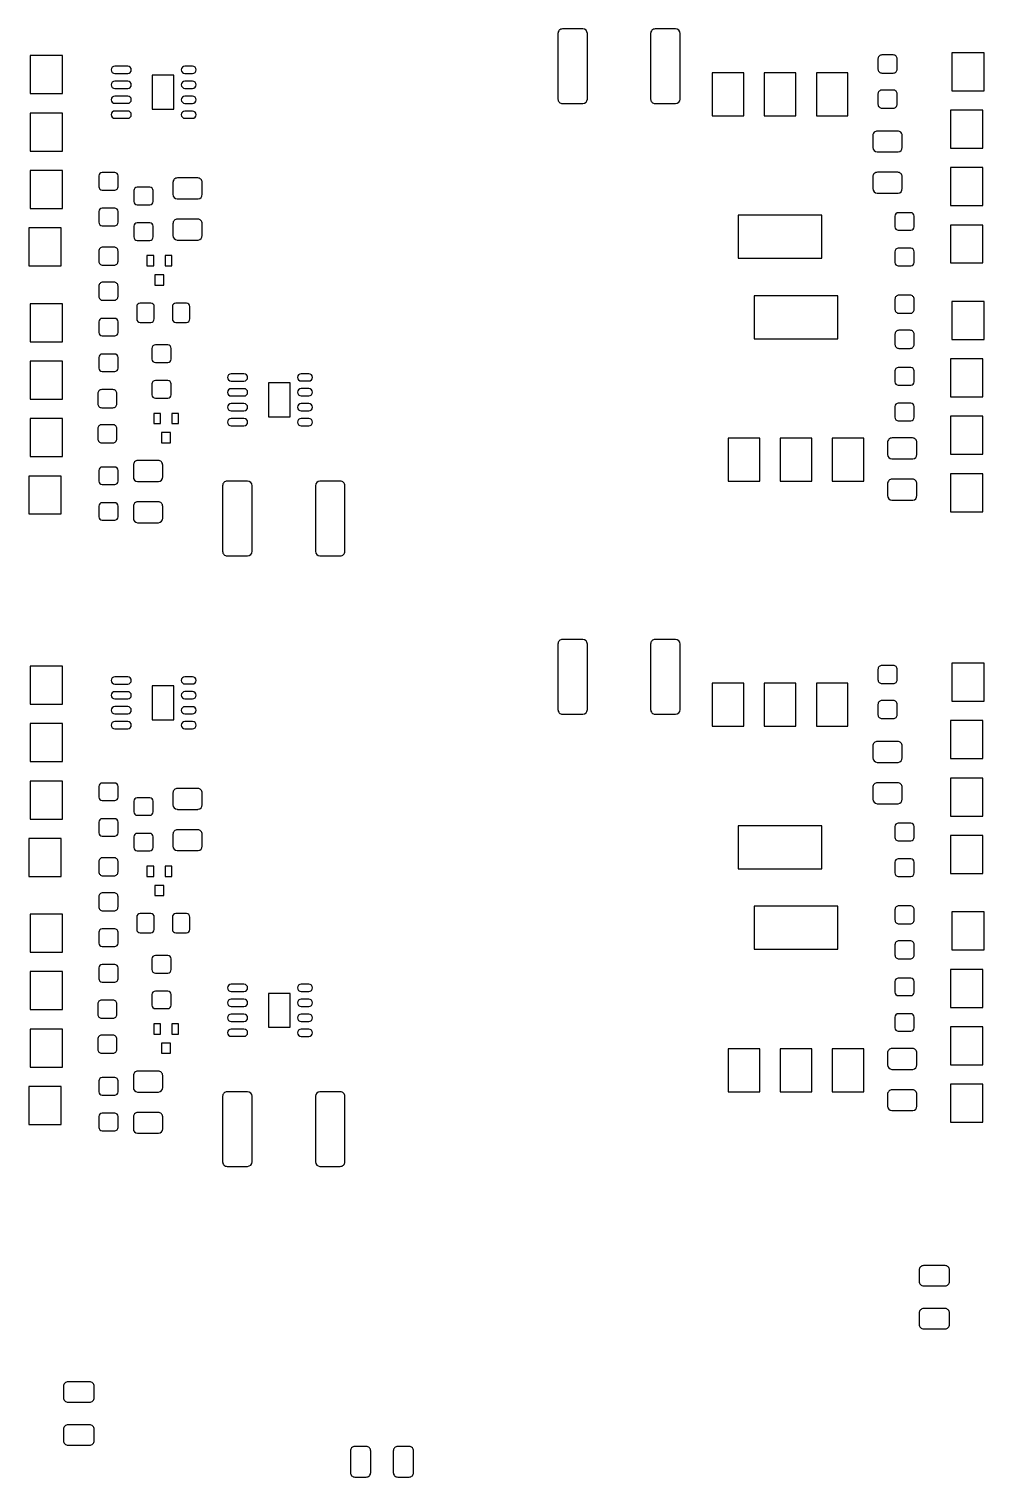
# Model space of a CAD drawing. Extents: x -210 to 210, y -160 to 160.
# Drawn here: x -45.7 to -3.5, y -81.6 to -17.6 of the extents above; entities that cross this region are included whole.
import ezdxf

# ---------------------------------------------------------------- set-up
doc = ezdxf.new("R2010")
doc.units = 0
doc.header["$MEASUREMENT"] = 0
doc.layers.get('0').update_dxf_attribs({"linetype": 'CONTINUOUS'})

msp = doc.modelspace()

# ---------------------------------------------------------------- linework, layer by layer
for points in [[(-21.045, -17.81, 0.41348), (-21.245, -17.61), (-21.245, -17.61), (-22.145999, -17.61), (-22.145999, -17.61, 0.414948), (-22.345999, -17.81), (-22.345999, -17.81), (-22.345999, -20.71), (-22.345999, -20.71, 0.414951), (-22.145999, -20.91), (-22.145999, -20.91), (-21.245, -20.91), (-21.245, -20.91, 0.413478), (-21.045, -20.71), (-21.045, -20.71), (-21.045, -17.81)], [(-16.945001, -17.81, 0.413482), (-17.145, -17.61), (-17.145, -17.61), (-18.045999, -17.61), (-18.045999, -17.61, 0.414948), (-18.246001, -17.81), (-18.246001, -17.81), (-18.246001, -20.71), (-18.246001, -20.71, 0.414951), (-18.045999, -20.91), (-18.045999, -20.91), (-17.145, -20.91), (-17.145, -20.91, 0.41348), (-16.945001, -20.71), (-16.945001, -20.71), (-16.945001, -17.81)], [(-7.345, -18.935, 0.414214), (-7.52, -18.76), (-7.52, -18.76), (-8.019999, -18.76), (-8.019999, -18.76, 0.414214), (-8.195, -18.935), (-8.195, -18.935), (-8.195, -19.385001), (-8.195, -19.385001, 0.414214), (-8.019999, -19.56), (-8.019999, -19.56), (-7.52, -19.56), (-7.52, -19.56, 0.414214), (-7.345, -19.385001), (-7.345, -19.385001), (-7.345, -18.935)], [(-41.37, -19.579999, 0.414214), (-41.21, -19.42), (-41.21, -19.42, 0.414214), (-41.37, -19.26), (-41.37, -19.26), (-41.94, -19.26), (-41.94, -19.26, 0.414214), (-42.1, -19.42), (-42.1, -19.42, 0.414214), (-41.94, -19.579999), (-41.94, -19.579999), (-41.37, -19.579999)], [(-38.5, -19.577001, 0.414214), (-38.339998, -19.417), (-38.339998, -19.417, 0.414214), (-38.5, -19.257), (-38.5, -19.257), (-38.84, -19.257), (-38.84, -19.257, 0.414214), (-39, -19.417), (-39, -19.417, 0.414214), (-38.84, -19.577001), (-38.84, -19.577001), (-38.5, -19.577001)], [(-41.37, -20.24, 0.414214), (-41.21, -20.08), (-41.21, -20.08, 0.414214), (-41.37, -19.920001), (-41.37, -19.920001), (-41.94, -19.920001), (-41.94, -19.920001, 0.414214), (-42.1, -20.08), (-42.1, -20.08, 0.414214), (-41.94, -20.24), (-41.94, -20.24), (-41.37, -20.24)], [(-38.5, -20.237001, 0.414214), (-38.339998, -20.077), (-38.339998, -20.077, 0.414214), (-38.5, -19.917), (-38.5, -19.917), (-38.84, -19.917), (-38.84, -19.917, 0.414214), (-39, -20.077), (-39, -20.077, 0.414214), (-38.84, -20.237001), (-38.84, -20.237001), (-38.5, -20.237001)], [(-7.345, -20.485, 0.414214), (-7.52, -20.31), (-7.52, -20.31), (-8.019999, -20.31), (-8.019999, -20.31, 0.414214), (-8.195, -20.485), (-8.195, -20.485), (-8.195, -20.935), (-8.195, -20.935, 0.414214), (-8.019999, -21.11), (-8.019999, -21.11), (-7.52, -21.11), (-7.52, -21.11, 0.414214), (-7.345, -20.935), (-7.345, -20.935), (-7.345, -20.485)], [(-41.37, -20.898999, 0.414214), (-41.21, -20.739001), (-41.21, -20.739001, 0.414214), (-41.37, -20.578999), (-41.37, -20.578999), (-41.94, -20.578999), (-41.94, -20.578999, 0.414214), (-42.1, -20.739001), (-42.1, -20.739001, 0.414214), (-41.94, -20.898999), (-41.94, -20.898999), (-41.37, -20.898999)], [(-38.5, -20.901001, 0.414214), (-38.339998, -20.741001), (-38.339998, -20.741001, 0.414214), (-38.5, -20.580999), (-38.5, -20.580999), (-38.84, -20.580999), (-38.84, -20.580999, 0.414214), (-39, -20.741001), (-39, -20.741001, 0.414214), (-38.84, -20.901001), (-38.84, -20.901001), (-38.5, -20.901001)], [(-41.37, -21.56, 0.414214), (-41.21, -21.4), (-41.21, -21.4, 0.414214), (-41.37, -21.24), (-41.37, -21.24), (-41.94, -21.24), (-41.94, -21.24, 0.414214), (-42.1, -21.4), (-42.1, -21.4, 0.414214), (-41.94, -21.56), (-41.94, -21.56), (-41.37, -21.56)], [(-38.5, -21.561001, 0.414214), (-38.339998, -21.400999), (-38.339998, -21.400999, 0.414214), (-38.5, -21.241001), (-38.5, -21.241001), (-38.84, -21.241001), (-38.84, -21.241001, 0.414214), (-39, -21.400999), (-39, -21.400999, 0.414214), (-38.84, -21.561001), (-38.84, -21.561001), (-38.5, -21.561001)], [(-7.12, -22.323, 0.414949), (-7.32, -22.123), (-7.32, -22.123), (-8.22, -22.123), (-8.22, -22.123, 0.414949), (-8.42, -22.323), (-8.42, -22.323), (-8.42, -22.848), (-8.42, -22.848, 0.393117), (-8.234, -23.047), (-8.234, -23.047), (-8.22, -23.048), (-8.22, -23.048), (-7.32, -23.048), (-7.32, -23.048), (-7.306, -23.047), (-7.306, -23.047, 0.393117), (-7.12, -22.848), (-7.12, -22.848), (-7.12, -22.323)], [(-41.795, -24.11, 0.415188), (-41.945, -23.96), (-41.945, -23.96), (-42.495, -23.96), (-42.495, -23.96, 0.415188), (-42.645, -24.11), (-42.645, -24.11), (-42.645, -24.585), (-42.645, -24.585, 0.413238), (-42.495, -24.735), (-42.495, -24.735), (-41.945, -24.735), (-41.945, -24.735, 0.413238), (-41.795, -24.585), (-41.795, -24.585), (-41.795, -24.11)], [(-38.07, -24.397998, 0.414944), (-38.27, -24.198), (-38.27, -24.198), (-39.17, -24.198), (-39.17, -24.198, 0.414948), (-39.37, -24.397998), (-39.37, -24.397998), (-39.37, -24.923), (-39.37, -24.923, 0.393112), (-39.184001, -25.122), (-39.184001, -25.122), (-39.17, -25.123), (-39.17, -25.123), (-38.27, -25.123), (-38.27, -25.123), (-38.256001, -25.122), (-38.256001, -25.122, 0.393112), (-38.07, -24.923), (-38.07, -24.923), (-38.07, -24.397998)], [(-7.12, -24.147, 0.414945), (-7.32, -23.947), (-7.32, -23.947), (-8.22, -23.947), (-8.22, -23.947, 0.414945), (-8.42, -24.147), (-8.42, -24.147), (-8.42, -24.672), (-8.42, -24.672, 0.393117), (-8.234, -24.870999), (-8.234, -24.870999), (-8.22, -24.872), (-8.22, -24.872), (-7.32, -24.872), (-7.32, -24.872), (-7.306, -24.870999), (-7.306, -24.870999, 0.393117), (-7.12, -24.672), (-7.12, -24.672), (-7.12, -24.147)], [(-40.245, -24.76, 0.415193), (-40.395, -24.61), (-40.395, -24.61), (-40.945, -24.61), (-40.945, -24.61, 0.415193), (-41.095, -24.76), (-41.095, -24.76), (-41.095, -25.235), (-41.095, -25.235, 0.413238), (-40.945, -25.385), (-40.945, -25.385), (-40.395, -25.385), (-40.395, -25.385, 0.413238), (-40.245, -25.235), (-40.245, -25.235), (-40.245, -24.76)], [(-41.795, -25.685, 0.415193), (-41.945, -25.535), (-41.945, -25.535), (-42.495, -25.535), (-42.495, -25.535, 0.415193), (-42.645, -25.685), (-42.645, -25.685), (-42.645, -26.16), (-42.645, -26.16, 0.413243), (-42.495, -26.31), (-42.495, -26.31), (-41.945, -26.31), (-41.945, -26.31, 0.413243), (-41.795, -26.16), (-41.795, -26.16), (-41.795, -25.685)], [(-40.245, -26.335, 0.415198), (-40.395, -26.185), (-40.395, -26.185), (-40.945, -26.185), (-40.945, -26.185, 0.415198), (-41.095, -26.335), (-41.095, -26.335), (-41.095, -26.81), (-41.095, -26.81, 0.413243), (-40.945, -26.96), (-40.945, -26.96), (-40.395, -26.96), (-40.395, -26.96, 0.413243), (-40.245, -26.81), (-40.245, -26.81), (-40.245, -26.335)], [(-38.07, -26.222, 0.414944), (-38.27, -26.022), (-38.27, -26.022), (-39.17, -26.022), (-39.17, -26.022, 0.414948), (-39.37, -26.222), (-39.37, -26.222), (-39.37, -26.747), (-39.37, -26.747, 0.393115), (-39.184001, -26.946001), (-39.184001, -26.946001), (-39.17, -26.947), (-39.17, -26.947), (-38.27, -26.947), (-38.27, -26.947), (-38.256001, -26.946001), (-38.256001, -26.946001, 0.393115), (-38.07, -26.747), (-38.07, -26.747), (-38.07, -26.222)], [(-6.595, -25.885, 0.415194), (-6.745, -25.735), (-6.745, -25.735), (-7.295, -25.735), (-7.295, -25.735, 0.415195), (-7.445, -25.885), (-7.445, -25.885), (-7.445, -26.36), (-7.445, -26.36, 0.413241), (-7.295, -26.51), (-7.295, -26.51), (-6.745, -26.51), (-6.745, -26.51, 0.413241), (-6.595, -26.36), (-6.595, -26.36), (-6.595, -25.885)], [(-41.795, -27.435, 0.414214), (-41.97, -27.26), (-41.97, -27.26), (-42.47, -27.26), (-42.47, -27.26, 0.414214), (-42.645, -27.435), (-42.645, -27.435), (-42.645, -27.885), (-42.645, -27.885, 0.414214), (-42.47, -28.06), (-42.47, -28.06), (-41.97, -28.06), (-41.97, -28.06, 0.414214), (-41.795, -27.885), (-41.795, -27.885), (-41.795, -27.435)], [(-6.595, -27.46, 0.415189), (-6.745, -27.31), (-6.745, -27.31), (-7.295, -27.31), (-7.295, -27.31, 0.41519), (-7.445, -27.46), (-7.445, -27.46), (-7.445, -27.935), (-7.445, -27.935, 0.413241), (-7.295, -28.085), (-7.295, -28.085), (-6.745, -28.085), (-6.745, -28.085, 0.413241), (-6.595, -27.935), (-6.595, -27.935), (-6.595, -27.46)], [(-41.795, -28.985, 0.414214), (-41.97, -28.81), (-41.97, -28.81), (-42.47, -28.81), (-42.47, -28.81, 0.414214), (-42.645, -28.985), (-42.645, -28.985), (-42.645, -29.435), (-42.645, -29.435, 0.414214), (-42.47, -29.61), (-42.47, -29.61), (-41.97, -29.61), (-41.97, -29.61, 0.414214), (-41.795, -29.435), (-41.795, -29.435), (-41.795, -28.985)], [(-6.595, -29.56, 0.414214), (-6.77, -29.385), (-6.77, -29.385), (-7.27, -29.385), (-7.27, -29.385, 0.414214), (-7.445, -29.56), (-7.445, -29.56), (-7.445, -30.01), (-7.445, -30.01, 0.414214), (-7.27, -30.185), (-7.27, -30.185), (-6.77, -30.185), (-6.77, -30.185, 0.414214), (-6.595, -30.01), (-6.595, -30.01), (-6.595, -29.56)], [(-40.195, -29.885, 0.415581), (-40.344998, -29.735), (-40.344998, -29.735), (-40.82, -29.735), (-40.82, -29.735, 0.414409), (-40.97, -29.885), (-40.97, -29.885), (-40.97, -30.435), (-40.97, -30.435, 0.412845), (-40.82, -30.585), (-40.82, -30.585), (-40.344998, -30.585), (-40.344998, -30.585, 0.414009), (-40.195, -30.435), (-40.195, -30.435), (-40.195, -29.885)], [(-38.62, -29.885, 0.41559), (-38.770002, -29.735), (-38.770002, -29.735), (-39.244998, -29.735), (-39.244998, -29.735, 0.414414), (-39.395, -29.885), (-39.395, -29.885), (-39.395, -30.435), (-39.395, -30.435, 0.412854), (-39.244998, -30.585), (-39.244998, -30.585), (-38.770002, -30.585), (-38.770002, -30.585, 0.414023), (-38.62, -30.435), (-38.62, -30.435), (-38.62, -29.885)], [(-41.795, -30.56, 0.415188), (-41.945, -30.41), (-41.945, -30.41), (-42.495, -30.41), (-42.495, -30.41, 0.415188), (-42.645, -30.56), (-42.645, -30.56), (-42.645, -31.035), (-42.645, -31.035, 0.413238), (-42.495, -31.185), (-42.495, -31.185), (-41.945, -31.185), (-41.945, -31.185, 0.413238), (-41.795, -31.035), (-41.795, -31.035), (-41.795, -30.56)], [(-6.595, -31.11, 0.414214), (-6.77, -30.935), (-6.77, -30.935), (-7.27, -30.935), (-7.27, -30.935, 0.414214), (-7.445, -31.11), (-7.445, -31.11), (-7.445, -31.56), (-7.445, -31.56, 0.414214), (-7.27, -31.735), (-7.27, -31.735), (-6.77, -31.735), (-6.77, -31.735, 0.414214), (-6.595, -31.56), (-6.595, -31.56), (-6.595, -31.11)], [(-41.795, -32.134998, 0.415188), (-41.945, -31.985), (-41.945, -31.985), (-42.495, -31.985), (-42.495, -31.985, 0.415188), (-42.645, -32.134998), (-42.645, -32.134998), (-42.645, -32.61), (-42.645, -32.61, 0.413238), (-42.495, -32.760002), (-42.495, -32.760002), (-41.945, -32.760002), (-41.945, -32.760002, 0.413238), (-41.795, -32.61), (-41.795, -32.61), (-41.795, -32.134998)], [(-39.445002, -31.735, 0.415193), (-39.595, -31.585), (-39.595, -31.585), (-40.144998, -31.585), (-40.144998, -31.585, 0.415198), (-40.295, -31.735), (-40.295, -31.735), (-40.295, -32.21), (-40.295, -32.21, 0.413243), (-40.144998, -32.359998), (-40.144998, -32.359998), (-39.595, -32.359998), (-39.595, -32.359998, 0.413243), (-39.445002, -32.21), (-39.445002, -32.21), (-39.445002, -31.735)], [(-6.595, -32.735002, 0.415194), (-6.745, -32.584998), (-6.745, -32.584998), (-7.295, -32.584998), (-7.295, -32.584998, 0.415195), (-7.445, -32.735002), (-7.445, -32.735002), (-7.445, -33.209998), (-7.445, -33.209998, 0.413241), (-7.295, -33.36), (-7.295, -33.36), (-6.745, -33.36), (-6.745, -33.36, 0.413241), (-6.595, -33.209998), (-6.595, -33.209998), (-6.595, -32.735002)], [(-39.445002, -33.31, 0.415188), (-39.595, -33.16), (-39.595, -33.16), (-40.144998, -33.16), (-40.144998, -33.16, 0.415193), (-40.295, -33.31), (-40.295, -33.31), (-40.295, -33.785), (-40.295, -33.785, 0.413243), (-40.144998, -33.935), (-40.144998, -33.935), (-39.595, -33.935), (-39.595, -33.935, 0.413243), (-39.445002, -33.785), (-39.445002, -33.785), (-39.445002, -33.31)], [(-36.227, -33.179998, 0.414214), (-36.067002, -33.02), (-36.067002, -33.02, 0.414214), (-36.227, -32.86), (-36.227, -32.86), (-36.796997, -32.86), (-36.796997, -32.86, 0.414214), (-36.957, -33.02), (-36.957, -33.02, 0.414214), (-36.796997, -33.179998), (-36.796997, -33.179998), (-36.227, -33.179998)], [(-33.356997, -33.177, 0.414214), (-33.197, -33.017), (-33.197, -33.017, 0.414214), (-33.356997, -32.857002), (-33.356997, -32.857002), (-33.697002, -32.857002), (-33.697002, -32.857002, 0.414214), (-33.857, -33.017), (-33.857, -33.017, 0.414214), (-33.697002, -33.177), (-33.697002, -33.177), (-33.356997, -33.177)], [(-41.845, -33.735, 0.414214), (-42.02, -33.56), (-42.02, -33.56), (-42.52, -33.56), (-42.52, -33.56, 0.414214), (-42.695, -33.735), (-42.695, -33.735), (-42.695, -34.185), (-42.695, -34.185, 0.414214), (-42.52, -34.36), (-42.52, -34.36), (-42.02, -34.36), (-42.02, -34.36, 0.414214), (-41.845, -34.185), (-41.845, -34.185), (-41.845, -33.735)], [(-36.227, -33.84, 0.414214), (-36.067002, -33.68), (-36.067002, -33.68, 0.414214), (-36.227, -33.519998), (-36.227, -33.519998), (-36.796997, -33.519998), (-36.796997, -33.519998, 0.414214), (-36.957, -33.68), (-36.957, -33.68, 0.414214), (-36.796997, -33.84), (-36.796997, -33.84), (-36.227, -33.84)], [(-33.356997, -33.837002, 0.414214), (-33.197, -33.677), (-33.197, -33.677, 0.414214), (-33.356997, -33.517), (-33.356997, -33.517), (-33.697002, -33.517), (-33.697002, -33.517, 0.414214), (-33.857, -33.677), (-33.857, -33.677, 0.414214), (-33.697002, -33.837002), (-33.697002, -33.837002), (-33.356997, -33.837002)], [(-36.227, -34.499001, 0.414214), (-36.067002, -34.338999), (-36.067002, -34.338999, 0.414214), (-36.227, -34.178999), (-36.227, -34.178999), (-36.796997, -34.178999), (-36.796997, -34.178999, 0.414214), (-36.957, -34.338999), (-36.957, -34.338999, 0.414214), (-36.796997, -34.499001), (-36.796997, -34.499001), (-36.227, -34.499001)], [(-33.356997, -34.501001, 0.414214), (-33.197, -34.341001), (-33.197, -34.341001, 0.414214), (-33.356997, -34.180999), (-33.356997, -34.180999), (-33.697002, -34.180999), (-33.697002, -34.180999, 0.414214), (-33.857, -34.341001), (-33.857, -34.341001, 0.414214), (-33.697002, -34.501001), (-33.697002, -34.501001), (-33.356997, -34.501001)], [(-6.595, -34.309998, 0.415189), (-6.745, -34.16), (-6.745, -34.16), (-7.295, -34.16), (-7.295, -34.16, 0.41519), (-7.445, -34.309998), (-7.445, -34.309998), (-7.445, -34.784998), (-7.445, -34.784998, 0.413241), (-7.295, -34.935002), (-7.295, -34.935002), (-6.745, -34.935002), (-6.745, -34.935002, 0.413241), (-6.595, -34.784998), (-6.595, -34.784998), (-6.595, -34.309998)], [(-41.845, -35.285, 0.414214), (-42.02, -35.11), (-42.02, -35.11), (-42.52, -35.11), (-42.52, -35.11, 0.414214), (-42.695, -35.285), (-42.695, -35.285), (-42.695, -35.735), (-42.695, -35.735, 0.414214), (-42.52, -35.91), (-42.52, -35.91), (-42.02, -35.91), (-42.02, -35.91, 0.414214), (-41.845, -35.735), (-41.845, -35.735), (-41.845, -35.285)], [(-36.227, -35.160002, 0.414214), (-36.067002, -35), (-36.067002, -35, 0.414214), (-36.227, -34.84), (-36.227, -34.84), (-36.796997, -34.84), (-36.796997, -34.84, 0.414214), (-36.957, -35), (-36.957, -35, 0.414214), (-36.796997, -35.160002), (-36.796997, -35.160002), (-36.227, -35.160002)], [(-33.356997, -35.160999, 0.414214), (-33.197, -35.000999), (-33.197, -35.000999, 0.414214), (-33.356997, -34.841001), (-33.356997, -34.841001), (-33.697002, -34.841001), (-33.697002, -34.841001, 0.414214), (-33.857, -35.000999), (-33.857, -35.000999, 0.414214), (-33.697002, -35.160999), (-33.697002, -35.160999), (-33.356997, -35.160999)], [(-6.47, -35.898, 0.414946), (-6.67, -35.698), (-6.67, -35.698), (-7.57, -35.698), (-7.57, -35.698, 0.414946), (-7.77, -35.898), (-7.77, -35.898), (-7.77, -36.423), (-7.77, -36.423, 0.393117), (-7.584, -36.622), (-7.584, -36.622), (-7.57, -36.623), (-7.57, -36.623), (-6.67, -36.623), (-6.67, -36.623), (-6.656, -36.622), (-6.656, -36.622, 0.393117), (-6.47, -36.423), (-6.47, -36.423), (-6.47, -35.898)], [(-41.795, -37.135002, 0.415193), (-41.945, -36.984998), (-41.945, -36.984998), (-42.495, -36.984998), (-42.495, -36.984998, 0.415193), (-42.645, -37.135002), (-42.645, -37.135002), (-42.645, -37.609998), (-42.645, -37.609998, 0.413243), (-42.495, -37.76), (-42.495, -37.76), (-41.945, -37.76), (-41.945, -37.76, 0.413243), (-41.795, -37.609998), (-41.795, -37.609998), (-41.795, -37.135002)], [(-39.82, -36.897, 0.414944), (-40.02, -36.697), (-40.02, -36.697), (-40.92, -36.697), (-40.92, -36.697, 0.414944), (-41.12, -36.897), (-41.12, -36.897), (-41.12, -37.422002), (-41.12, -37.422002, 0.393115), (-40.933999, -37.620999), (-40.933999, -37.620999), (-40.92, -37.622002), (-40.92, -37.622002), (-40.02, -37.622002), (-40.02, -37.622002), (-40.006001, -37.620999), (-40.006001, -37.620999, 0.393111), (-39.82, -37.422002), (-39.82, -37.422002), (-39.82, -36.897)], [(-35.87, -37.810002, 0.413631), (-36.07, -37.609998), (-36.07, -37.609998), (-36.970999, -37.609998), (-36.970999, -37.609998, 0.414808), (-37.170999, -37.810002), (-37.170999, -37.810002), (-37.170999, -40.709998), (-37.170999, -40.709998, 0.414808), (-36.970999, -40.909998), (-36.970999, -40.909998), (-36.07, -40.909998), (-36.07, -40.909998, 0.413628), (-35.87, -40.709998), (-35.87, -40.709998), (-35.87, -37.810002)], [(-31.769998, -37.810002, 0.414948), (-31.970002, -37.609998), (-31.970002, -37.609998), (-32.871001, -37.609998), (-32.871001, -37.609998, 0.413485), (-33.071001, -37.810002), (-33.071001, -37.810002), (-33.071001, -40.709998), (-33.071001, -40.709998, 0.413485), (-32.871001, -40.909998), (-32.871001, -40.909998), (-31.970002, -40.909998), (-31.970002, -40.909998, 0.414955), (-31.769998, -40.709998), (-31.769998, -40.709998), (-31.769998, -37.810002)], [(-6.47, -37.723, 0.414946), (-6.67, -37.523), (-6.67, -37.523), (-7.57, -37.523), (-7.57, -37.523, 0.414946), (-7.77, -37.723), (-7.77, -37.723), (-7.77, -38.247998), (-7.77, -38.247998, 0.39312), (-7.584, -38.447), (-7.584, -38.447), (-7.57, -38.447998), (-7.57, -38.447998), (-6.67, -38.447998), (-6.67, -38.447998), (-6.656, -38.447), (-6.656, -38.447, 0.39312), (-6.47, -38.247998), (-6.47, -38.247998), (-6.47, -37.723)], [(-41.795, -38.709998, 0.415188), (-41.945, -38.56), (-41.945, -38.56), (-42.495, -38.56), (-42.495, -38.56, 0.415188), (-42.645, -38.709998), (-42.645, -38.709998), (-42.645, -39.184998), (-42.645, -39.184998, 0.413243), (-42.495, -39.335002), (-42.495, -39.335002), (-41.945, -39.335002), (-41.945, -39.335002, 0.413243), (-41.795, -39.184998), (-41.795, -39.184998), (-41.795, -38.709998)], [(-39.82, -38.723, 0.414948), (-40.02, -38.523), (-40.02, -38.523), (-40.92, -38.523), (-40.92, -38.523, 0.414948), (-41.12, -38.723), (-41.12, -38.723), (-41.12, -39.248), (-41.12, -39.248, 0.393118), (-40.933999, -39.447), (-40.933999, -39.447), (-40.92, -39.448), (-40.92, -39.448), (-40.02, -39.448), (-40.02, -39.448), (-40.006001, -39.447), (-40.006001, -39.447, 0.393115), (-39.82, -39.248), (-39.82, -39.248), (-39.82, -38.723)], [(-21.045, -44.81, 0.413482), (-21.245, -44.61), (-21.245, -44.61), (-22.145999, -44.61), (-22.145999, -44.61, 0.414948), (-22.345999, -44.81), (-22.345999, -44.81), (-22.345999, -47.71), (-22.345999, -47.71, 0.414948), (-22.145999, -47.91), (-22.145999, -47.91), (-21.245, -47.91), (-21.245, -47.91, 0.413475), (-21.045, -47.71), (-21.045, -47.71), (-21.045, -44.81)], [(-16.945001, -44.81, 0.413483), (-17.145, -44.61), (-17.145, -44.61), (-18.045999, -44.61), (-18.045999, -44.61, 0.414948), (-18.246001, -44.81), (-18.246001, -44.81), (-18.246001, -47.71), (-18.246001, -47.71, 0.414948), (-18.045999, -47.91), (-18.045999, -47.91), (-17.145, -47.91), (-17.145, -47.91, 0.413476), (-16.945001, -47.71), (-16.945001, -47.71), (-16.945001, -44.81)], [(-7.345, -45.935, 0.414214), (-7.52, -45.76), (-7.52, -45.76), (-8.019999, -45.76), (-8.019999, -45.76, 0.414214), (-8.195, -45.935), (-8.195, -45.935), (-8.195, -46.385), (-8.195, -46.385, 0.414214), (-8.019999, -46.56), (-8.019999, -46.56), (-7.52, -46.56), (-7.52, -46.56, 0.414214), (-7.345, -46.385), (-7.345, -46.385), (-7.345, -45.935)], [(-41.37, -46.578999, 0.414214), (-41.21, -46.418999), (-41.21, -46.418999, 0.414214), (-41.37, -46.258999), (-41.37, -46.258999), (-41.94, -46.258999), (-41.94, -46.258999, 0.414214), (-42.1, -46.418999), (-42.1, -46.418999, 0.414214), (-41.94, -46.578999), (-41.94, -46.578999), (-41.37, -46.578999)], [(-38.5, -46.576997, 0.414214), (-38.339998, -46.417002), (-38.339998, -46.417002, 0.414214), (-38.5, -46.257002), (-38.5, -46.257002), (-38.84, -46.257002), (-38.84, -46.257002, 0.414214), (-39, -46.417002), (-39, -46.417002, 0.414214), (-38.84, -46.576997), (-38.84, -46.576997), (-38.5, -46.576997)], [(-41.37, -47.238999, 0.414214), (-41.21, -47.078999), (-41.21, -47.078999, 0.414214), (-41.37, -46.918999), (-41.37, -46.918999), (-41.94, -46.918999), (-41.94, -46.918999, 0.414214), (-42.1, -47.078999), (-42.1, -47.078999, 0.414214), (-41.94, -47.238999), (-41.94, -47.238999), (-41.37, -47.238999)], [(-38.5, -47.237002, 0.414214), (-38.339998, -47.077002), (-38.339998, -47.077002, 0.414214), (-38.5, -46.916997), (-38.5, -46.916997), (-38.84, -46.916997), (-38.84, -46.916997, 0.414214), (-39, -47.077002), (-39, -47.077002, 0.414214), (-38.84, -47.237002), (-38.84, -47.237002), (-38.5, -47.237002)], [(-7.345, -47.485, 0.414214), (-7.52, -47.31), (-7.52, -47.31), (-8.019999, -47.31), (-8.019999, -47.31, 0.414214), (-8.195, -47.485), (-8.195, -47.485), (-8.195, -47.935), (-8.195, -47.935, 0.414214), (-8.019999, -48.11), (-8.019999, -48.11), (-7.52, -48.11), (-7.52, -48.11, 0.414214), (-7.345, -47.935), (-7.345, -47.935), (-7.345, -47.485)], [(-41.37, -47.9, 0.414214), (-41.21, -47.74), (-41.21, -47.74, 0.414214), (-41.37, -47.58), (-41.37, -47.58), (-41.94, -47.58), (-41.94, -47.58, 0.414214), (-42.1, -47.74), (-42.1, -47.74, 0.414214), (-41.94, -47.9), (-41.94, -47.9), (-41.37, -47.9)], [(-38.5, -47.901001, 0.414214), (-38.339998, -47.741001), (-38.339998, -47.741001, 0.414214), (-38.5, -47.580996), (-38.5, -47.580996), (-38.84, -47.580996), (-38.84, -47.580996, 0.414214), (-39, -47.741001), (-39, -47.741001, 0.414214), (-38.84, -47.901001), (-38.84, -47.901001), (-38.5, -47.901001)], [(-41.37, -48.558999, 0.414214), (-41.21, -48.398999), (-41.21, -48.398999, 0.414214), (-41.37, -48.238999), (-41.37, -48.238999), (-41.94, -48.238999), (-41.94, -48.238999, 0.414214), (-42.1, -48.398999), (-42.1, -48.398999, 0.414214), (-41.94, -48.558999), (-41.94, -48.558999), (-41.37, -48.558999)], [(-38.5, -48.561001, 0.414231), (-38.339998, -48.400996), (-38.339998, -48.400996, 0.414196), (-38.5, -48.241001), (-38.5, -48.241001), (-38.84, -48.241001), (-38.84, -48.241001, 0.414196), (-39, -48.400996), (-39, -48.400996, 0.414231), (-38.84, -48.561001), (-38.84, -48.561001), (-38.5, -48.561001)], [(-7.12, -49.322002, 0.414952), (-7.32, -49.121997), (-7.32, -49.121997), (-8.22, -49.121997), (-8.22, -49.121997, 0.414952), (-8.42, -49.322002), (-8.42, -49.322002), (-8.42, -49.846997), (-8.42, -49.846997, 0.393121), (-8.234, -50.046001), (-8.234, -50.046001), (-8.22, -50.046997), (-8.22, -50.046997), (-7.32, -50.046997), (-7.32, -50.046997), (-7.306, -50.046001), (-7.306, -50.046001, 0.39312), (-7.12, -49.846997), (-7.12, -49.846997), (-7.12, -49.322002)], [(-41.795, -51.11, 0.415188), (-41.945, -50.96), (-41.945, -50.96), (-42.495, -50.96), (-42.495, -50.96, 0.415188), (-42.645, -51.11), (-42.645, -51.11), (-42.645, -51.585), (-42.645, -51.585, 0.413243), (-42.495, -51.735), (-42.495, -51.735), (-41.945, -51.735), (-41.945, -51.735, 0.413243), (-41.795, -51.585), (-41.795, -51.585), (-41.795, -51.11)], [(-38.07, -51.396997, 0.414944), (-38.27, -51.197002), (-38.27, -51.197002), (-39.17, -51.197002), (-39.17, -51.197002, 0.414948), (-39.37, -51.396997), (-39.37, -51.396997), (-39.37, -51.922002), (-39.37, -51.922002, 0.393111), (-39.184001, -52.120996), (-39.184001, -52.120996), (-39.17, -52.122002), (-39.17, -52.122002), (-38.27, -52.122002), (-38.27, -52.122002), (-38.256001, -52.120996), (-38.256001, -52.120996, 0.393111), (-38.07, -51.922002), (-38.07, -51.922002), (-38.07, -51.396997)], [(-7.12, -51.148003, 0.414945), (-7.32, -50.948003), (-7.32, -50.948003), (-8.22, -50.948003), (-8.22, -50.948003, 0.414945), (-8.42, -51.148003), (-8.42, -51.148003), (-8.42, -51.672998), (-8.42, -51.672998, 0.393121), (-8.234, -51.872002), (-8.234, -51.872002), (-8.22, -51.872998), (-8.22, -51.872998), (-7.32, -51.872998), (-7.32, -51.872998), (-7.306, -51.872002), (-7.306, -51.872002, 0.39312), (-7.12, -51.672998), (-7.12, -51.672998), (-7.12, -51.148003)], [(-40.245, -51.76, 0.415193), (-40.395, -51.61), (-40.395, -51.61), (-40.945, -51.61), (-40.945, -51.61, 0.415193), (-41.095, -51.76), (-41.095, -51.76), (-41.095, -52.235), (-41.095, -52.235, 0.413243), (-40.945, -52.385), (-40.945, -52.385), (-40.395, -52.385), (-40.395, -52.385, 0.413243), (-40.245, -52.235), (-40.245, -52.235), (-40.245, -51.76)], [(-41.795, -52.685, 0.415188), (-41.945, -52.535), (-41.945, -52.535), (-42.495, -52.535), (-42.495, -52.535, 0.415188), (-42.645, -52.685), (-42.645, -52.685), (-42.645, -53.16), (-42.645, -53.16, 0.413243), (-42.495, -53.31), (-42.495, -53.31), (-41.945, -53.31), (-41.945, -53.31, 0.413243), (-41.795, -53.16), (-41.795, -53.16), (-41.795, -52.685)], [(-38.07, -53.222998, 0.414944), (-38.27, -53.022998), (-38.27, -53.022998), (-39.17, -53.022998), (-39.17, -53.022998, 0.414948), (-39.37, -53.222998), (-39.37, -53.222998), (-39.37, -53.747998), (-39.37, -53.747998, 0.393119), (-39.184001, -53.947002), (-39.184001, -53.947002), (-39.17, -53.947998), (-39.17, -53.947998), (-38.27, -53.947998), (-38.27, -53.947998), (-38.256001, -53.947002), (-38.256001, -53.947002, 0.393119), (-38.07, -53.747998), (-38.07, -53.747998), (-38.07, -53.222998)], [(-6.595, -52.885, 0.415189), (-6.745, -52.735), (-6.745, -52.735), (-7.295, -52.735), (-7.295, -52.735, 0.41519), (-7.445, -52.885), (-7.445, -52.885), (-7.445, -53.36), (-7.445, -53.36, 0.413241), (-7.295, -53.51), (-7.295, -53.51), (-6.745, -53.51), (-6.745, -53.51, 0.413241), (-6.595, -53.36), (-6.595, -53.36), (-6.595, -52.885)], [(-40.245, -53.335, 0.415193), (-40.395, -53.185), (-40.395, -53.185), (-40.945, -53.185), (-40.945, -53.185, 0.415193), (-41.095, -53.335), (-41.095, -53.335), (-41.095, -53.81), (-41.095, -53.81, 0.413243), (-40.945, -53.96), (-40.945, -53.96), (-40.395, -53.96), (-40.395, -53.96, 0.413243), (-40.245, -53.81), (-40.245, -53.81), (-40.245, -53.335)], [(-41.795, -54.435, 0.414214), (-41.97, -54.26), (-41.97, -54.26), (-42.47, -54.26), (-42.47, -54.26, 0.414214), (-42.645, -54.435), (-42.645, -54.435), (-42.645, -54.885), (-42.645, -54.885, 0.414214), (-42.47, -55.06), (-42.47, -55.06), (-41.97, -55.06), (-41.97, -55.06, 0.414214), (-41.795, -54.885), (-41.795, -54.885), (-41.795, -54.435)], [(-6.595, -54.46, 0.415189), (-6.745, -54.31), (-6.745, -54.31), (-7.295, -54.31), (-7.295, -54.31, 0.41519), (-7.445, -54.46), (-7.445, -54.46), (-7.445, -54.935), (-7.445, -54.935, 0.413241), (-7.295, -55.085), (-7.295, -55.085), (-6.745, -55.085), (-6.745, -55.085, 0.413241), (-6.595, -54.935), (-6.595, -54.935), (-6.595, -54.46)], [(-41.795, -55.985, 0.414214), (-41.97, -55.81), (-41.97, -55.81), (-42.47, -55.81), (-42.47, -55.81, 0.414214), (-42.645, -55.985), (-42.645, -55.985), (-42.645, -56.435), (-42.645, -56.435, 0.414214), (-42.47, -56.61), (-42.47, -56.61), (-41.97, -56.61), (-41.97, -56.61, 0.414214), (-41.795, -56.435), (-41.795, -56.435), (-41.795, -55.985)], [(-40.195, -56.885, 0.415581), (-40.344998, -56.735), (-40.344998, -56.735), (-40.82, -56.735), (-40.82, -56.735, 0.414409), (-40.97, -56.885), (-40.97, -56.885), (-40.97, -57.435), (-40.97, -57.435, 0.412845), (-40.82, -57.585), (-40.82, -57.585), (-40.344998, -57.585), (-40.344998, -57.585, 0.414013), (-40.195, -57.435), (-40.195, -57.435), (-40.195, -56.885)], [(-38.62, -56.885, 0.41559), (-38.770002, -56.735), (-38.770002, -56.735), (-39.244998, -56.735), (-39.244998, -56.735, 0.414414), (-39.395, -56.885), (-39.395, -56.885), (-39.395, -57.435), (-39.395, -57.435, 0.412854), (-39.244998, -57.585), (-39.244998, -57.585), (-38.770002, -57.585), (-38.770002, -57.585, 0.414028), (-38.62, -57.435), (-38.62, -57.435), (-38.62, -56.885)], [(-6.595, -56.56, 0.414214), (-6.77, -56.385), (-6.77, -56.385), (-7.27, -56.385), (-7.27, -56.385, 0.414214), (-7.445, -56.56), (-7.445, -56.56), (-7.445, -57.01), (-7.445, -57.01, 0.414214), (-7.27, -57.185), (-7.27, -57.185), (-6.77, -57.185), (-6.77, -57.185, 0.414214), (-6.595, -57.01), (-6.595, -57.01), (-6.595, -56.56)], [(-41.795, -57.56, 0.415188), (-41.945, -57.41), (-41.945, -57.41), (-42.495, -57.41), (-42.495, -57.41, 0.415188), (-42.645, -57.56), (-42.645, -57.56), (-42.645, -58.035), (-42.645, -58.035, 0.413243), (-42.495, -58.185), (-42.495, -58.185), (-41.945, -58.185), (-41.945, -58.185, 0.413243), (-41.795, -58.035), (-41.795, -58.035), (-41.795, -57.56)], [(-6.595, -58.11, 0.414214), (-6.77, -57.935), (-6.77, -57.935), (-7.27, -57.935), (-7.27, -57.935, 0.414214), (-7.445, -58.11), (-7.445, -58.11), (-7.445, -58.56), (-7.445, -58.56, 0.414214), (-7.27, -58.735), (-7.27, -58.735), (-6.77, -58.735), (-6.77, -58.735, 0.414214), (-6.595, -58.56), (-6.595, -58.56), (-6.595, -58.11)], [(-39.445002, -58.735, 0.415198), (-39.595, -58.585), (-39.595, -58.585), (-40.144998, -58.585), (-40.144998, -58.585, 0.415202), (-40.295, -58.735), (-40.295, -58.735), (-40.295, -59.21), (-40.295, -59.21, 0.413243), (-40.144998, -59.36), (-40.144998, -59.36), (-39.595, -59.36), (-39.595, -59.36, 0.413243), (-39.445002, -59.21), (-39.445002, -59.21), (-39.445002, -58.735)], [(-41.795, -59.135, 0.415188), (-41.945, -58.985), (-41.945, -58.985), (-42.495, -58.985), (-42.495, -58.985, 0.415188), (-42.645, -59.135), (-42.645, -59.135), (-42.645, -59.61), (-42.645, -59.61, 0.413234), (-42.495, -59.76), (-42.495, -59.76), (-41.945, -59.76), (-41.945, -59.76, 0.413234), (-41.795, -59.61), (-41.795, -59.61), (-41.795, -59.135)], [(-39.445002, -60.31, 0.415188), (-39.595, -60.16), (-39.595, -60.16), (-40.144998, -60.16), (-40.144998, -60.16, 0.415193), (-40.295, -60.31), (-40.295, -60.31), (-40.295, -60.785), (-40.295, -60.785, 0.413243), (-40.144998, -60.935), (-40.144998, -60.935), (-39.595, -60.935), (-39.595, -60.935, 0.413243), (-39.445002, -60.785), (-39.445002, -60.785), (-39.445002, -60.31)], [(-36.227, -60.178999, 0.414214), (-36.067002, -60.018999), (-36.067002, -60.018999, 0.414214), (-36.227, -59.858999), (-36.227, -59.858999), (-36.796997, -59.858999), (-36.796997, -59.858999, 0.414214), (-36.957, -60.018999), (-36.957, -60.018999, 0.414214), (-36.796997, -60.178999), (-36.796997, -60.178999), (-36.227, -60.178999)], [(-33.356997, -60.176997, 0.414214), (-33.197, -60.017002), (-33.197, -60.017002, 0.414214), (-33.356997, -59.857002), (-33.356997, -59.857002), (-33.697002, -59.857002), (-33.697002, -59.857002, 0.414214), (-33.857, -60.017002), (-33.857, -60.017002, 0.414214), (-33.697002, -60.176997), (-33.697002, -60.176997), (-33.356997, -60.176997)], [(-6.595, -59.735, 0.415189), (-6.745, -59.585), (-6.745, -59.585), (-7.295, -59.585), (-7.295, -59.585, 0.41519), (-7.445, -59.735), (-7.445, -59.735), (-7.445, -60.21), (-7.445, -60.21, 0.413241), (-7.295, -60.36), (-7.295, -60.36), (-6.745, -60.36), (-6.745, -60.36, 0.413241), (-6.595, -60.21), (-6.595, -60.21), (-6.595, -59.735)], [(-41.845, -60.735, 0.414214), (-42.02, -60.56), (-42.02, -60.56), (-42.52, -60.56), (-42.52, -60.56, 0.414214), (-42.695, -60.735), (-42.695, -60.735), (-42.695, -61.185), (-42.695, -61.185, 0.414214), (-42.52, -61.36), (-42.52, -61.36), (-42.02, -61.36), (-42.02, -61.36, 0.414214), (-41.845, -61.185), (-41.845, -61.185), (-41.845, -60.735)], [(-36.227, -60.838999, 0.414214), (-36.067002, -60.678999), (-36.067002, -60.678999, 0.414214), (-36.227, -60.518999), (-36.227, -60.518999), (-36.796997, -60.518999), (-36.796997, -60.518999, 0.414214), (-36.957, -60.678999), (-36.957, -60.678999, 0.414214), (-36.796997, -60.838999), (-36.796997, -60.838999), (-36.227, -60.838999)], [(-33.356997, -60.837002, 0.414214), (-33.197, -60.676997), (-33.197, -60.676997, 0.414214), (-33.356997, -60.516997), (-33.356997, -60.516997), (-33.697002, -60.516997), (-33.697002, -60.516997, 0.414214), (-33.857, -60.676997), (-33.857, -60.676997, 0.414214), (-33.697002, -60.837002), (-33.697002, -60.837002), (-33.356997, -60.837002)], [(-36.227, -61.5, 0.414214), (-36.067002, -61.34), (-36.067002, -61.34, 0.414214), (-36.227, -61.18), (-36.227, -61.18), (-36.796997, -61.18), (-36.796997, -61.18, 0.414214), (-36.957, -61.34), (-36.957, -61.34, 0.414214), (-36.796997, -61.5), (-36.796997, -61.5), (-36.227, -61.5)], [(-33.356997, -61.501001, 0.414214), (-33.197, -61.341001), (-33.197, -61.341001, 0.414214), (-33.356997, -61.181001), (-33.356997, -61.181001), (-33.697002, -61.181001), (-33.697002, -61.181001, 0.414214), (-33.857, -61.341001), (-33.857, -61.341001, 0.414214), (-33.697002, -61.501001), (-33.697002, -61.501001), (-33.356997, -61.501001)], [(-6.595, -61.31, 0.415189), (-6.745, -61.16), (-6.745, -61.16), (-7.295, -61.16), (-7.295, -61.16, 0.41519), (-7.445, -61.31), (-7.445, -61.31), (-7.445, -61.785), (-7.445, -61.785, 0.413231), (-7.295, -61.935), (-7.295, -61.935), (-6.745, -61.935), (-6.745, -61.935, 0.413231), (-6.595, -61.785), (-6.595, -61.785), (-6.595, -61.31)], [(-41.845, -62.285, 0.414214), (-42.02, -62.11), (-42.02, -62.11), (-42.52, -62.11), (-42.52, -62.11, 0.414214), (-42.695, -62.285), (-42.695, -62.285), (-42.695, -62.735), (-42.695, -62.735, 0.414214), (-42.52, -62.91), (-42.52, -62.91), (-42.02, -62.91), (-42.02, -62.91, 0.414214), (-41.845, -62.735), (-41.845, -62.735), (-41.845, -62.285)], [(-36.227, -62.16, 0.414214), (-36.067002, -62), (-36.067002, -62, 0.414214), (-36.227, -61.84), (-36.227, -61.84), (-36.796997, -61.84), (-36.796997, -61.84, 0.414214), (-36.957, -62), (-36.957, -62, 0.414214), (-36.796997, -62.16), (-36.796997, -62.16), (-36.227, -62.16)], [(-33.356997, -62.161001, 0.414214), (-33.197, -62.001001), (-33.197, -62.001001, 0.414214), (-33.356997, -61.841001), (-33.356997, -61.841001), (-33.697002, -61.841001), (-33.697002, -61.841001, 0.414214), (-33.857, -62.001001), (-33.857, -62.001001, 0.414214), (-33.697002, -62.161001), (-33.697002, -62.161001), (-33.356997, -62.161001)], [(-6.47, -62.896997, 0.414939), (-6.67, -62.697002), (-6.67, -62.697002), (-7.57, -62.697002), (-7.57, -62.697002, 0.414939), (-7.77, -62.896997), (-7.77, -62.896997), (-7.77, -63.422002), (-7.77, -63.422002, 0.393113), (-7.584, -63.621001), (-7.584, -63.621001), (-7.57, -63.621997), (-7.57, -63.621997), (-6.67, -63.621997), (-6.67, -63.621997), (-6.656, -63.621001), (-6.656, -63.621001, 0.393113), (-6.47, -63.422002), (-6.47, -63.422002), (-6.47, -62.896997)], [(-41.795, -64.135, 0.415198), (-41.945, -63.985), (-41.945, -63.985), (-42.495, -63.985), (-42.495, -63.985, 0.415198), (-42.645, -64.135), (-42.645, -64.135), (-42.645, -64.609995), (-42.645, -64.609995, 0.413253), (-42.495, -64.76), (-42.495, -64.76), (-41.945, -64.76), (-41.945, -64.76, 0.413253), (-41.795, -64.609995), (-41.795, -64.609995), (-41.795, -64.135)], [(-39.82, -63.897998, 0.414944), (-40.02, -63.698003), (-40.02, -63.698003), (-40.92, -63.698003), (-40.92, -63.698003, 0.414944), (-41.12, -63.897998), (-41.12, -63.897998), (-41.12, -64.423003), (-41.12, -64.423003, 0.393115), (-40.933999, -64.622002), (-40.933999, -64.622002), (-40.92, -64.622998), (-40.92, -64.622998), (-40.02, -64.622998), (-40.02, -64.622998), (-40.006001, -64.622002), (-40.006001, -64.622002, 0.393112), (-39.82, -64.423003), (-39.82, -64.423003), (-39.82, -63.897998)], [(-35.87, -64.81, 0.413624), (-36.07, -64.609995), (-36.07, -64.609995), (-36.970999, -64.609995), (-36.970999, -64.609995, 0.414804), (-37.170999, -64.81), (-37.170999, -64.81), (-37.170999, -67.709995), (-37.170999, -67.709995, 0.414811), (-36.970999, -67.91), (-36.970999, -67.91), (-36.07, -67.91), (-36.07, -67.91, 0.413639), (-35.87, -67.709995), (-35.87, -67.709995), (-35.87, -64.81)], [(-31.769998, -64.81, 0.414958), (-31.970002, -64.609995), (-31.970002, -64.609995), (-32.871001, -64.609995), (-32.871001, -64.609995, 0.413478), (-33.071001, -64.81), (-33.071001, -64.81), (-33.071001, -67.709995), (-33.071001, -67.709995, 0.413492), (-32.871001, -67.91), (-32.871001, -67.91), (-31.970002, -67.91), (-31.970002, -67.91, 0.414958), (-31.769998, -67.709995), (-31.769998, -67.709995), (-31.769998, -64.81)], [(-6.47, -64.722002, 0.414953), (-6.67, -64.521997), (-6.67, -64.521997), (-7.57, -64.521997), (-7.57, -64.521997, 0.414953), (-7.77, -64.722002), (-7.77, -64.722002), (-7.77, -65.246997), (-7.77, -65.246997, 0.39312), (-7.584, -65.445996), (-7.584, -65.445996), (-7.57, -65.447002), (-7.57, -65.447002), (-6.67, -65.447002), (-6.67, -65.447002), (-6.656, -65.445996), (-6.656, -65.445996, 0.39312), (-6.47, -65.246997), (-6.47, -65.246997), (-6.47, -64.722002)], [(-41.795, -65.71, 0.415198), (-41.945, -65.56), (-41.945, -65.56), (-42.495, -65.56), (-42.495, -65.56, 0.415198), (-42.645, -65.71), (-42.645, -65.71), (-42.645, -66.184995), (-42.645, -66.184995, 0.413253), (-42.495, -66.335), (-42.495, -66.335), (-41.945, -66.335), (-41.945, -66.335, 0.413253), (-41.795, -66.184995), (-41.795, -66.184995), (-41.795, -65.71)], [(-39.82, -65.721997, 0.414944), (-40.02, -65.522002), (-40.02, -65.522002), (-40.92, -65.522002), (-40.92, -65.522002, 0.414944), (-41.12, -65.721997), (-41.12, -65.721997), (-41.12, -66.247002), (-41.12, -66.247002, 0.393115), (-40.933999, -66.446001), (-40.933999, -66.446001), (-40.92, -66.446997), (-40.92, -66.446997), (-40.02, -66.446997), (-40.02, -66.446997), (-40.006001, -66.446001), (-40.006001, -66.446001, 0.393112), (-39.82, -66.247002), (-39.82, -66.247002), (-39.82, -65.721997)], [(-5.025, -72.5, 0.414214), (-5.225, -72.3), (-5.225, -72.3), (-6.175, -72.3), (-6.175, -72.3, 0.414214), (-6.375, -72.5), (-6.375, -72.5), (-6.375, -73), (-6.375, -73, 0.414214), (-6.175, -73.2), (-6.175, -73.2), (-5.225, -73.2), (-5.225, -73.2, 0.414214), (-5.025, -73), (-5.025, -73), (-5.025, -72.5)], [(-5.025, -74.4, 0.414214), (-5.225, -74.199995), (-5.225, -74.199995), (-6.175, -74.199995), (-6.175, -74.199995, 0.414214), (-6.375, -74.4), (-6.375, -74.4), (-6.375, -74.9), (-6.375, -74.9, 0.414214), (-6.175, -75.099995), (-6.175, -75.099995), (-5.225, -75.099995), (-5.225, -75.099995, 0.414214), (-5.025, -74.9), (-5.025, -74.9), (-5.025, -74.4)], [(-42.855, -77.639995, 0.414214), (-43.055, -77.44), (-43.055, -77.44), (-44.005, -77.44), (-44.005, -77.44, 0.414214), (-44.205, -77.639995), (-44.205, -77.639995), (-44.205, -78.14), (-44.205, -78.14, 0.414214), (-44.005, -78.34), (-44.005, -78.34), (-43.055, -78.34), (-43.055, -78.34, 0.414214), (-42.855, -78.14), (-42.855, -78.14), (-42.855, -77.639995)], [(-42.855, -79.54, 0.414214), (-43.055, -79.340005), (-43.055, -79.340005), (-44.005, -79.340005), (-44.005, -79.340005, 0.414214), (-44.205, -79.54), (-44.205, -79.54), (-44.205, -80.04), (-44.205, -80.04, 0.414214), (-44.005, -80.239995), (-44.005, -80.239995), (-43.055, -80.239995), (-43.055, -80.239995, 0.414214), (-42.855, -80.04), (-42.855, -80.04), (-42.855, -79.54)], [(-30.625, -80.5, 0.414214), (-30.825, -80.300005), (-30.825, -80.300005), (-31.325002, -80.300005), (-31.325002, -80.300005, 0.414214), (-31.525, -80.5), (-31.525, -80.5), (-31.525, -81.436001), (-31.525, -81.436001, 0.017483), (-31.525, -81.45), (-31.525, -81.45, 0.414214), (-31.325002, -81.649995), (-31.325002, -81.649995), (-30.825, -81.649995), (-30.825, -81.649995, 0.414214), (-30.625, -81.45), (-30.625, -81.45, 0.017483), (-30.625, -81.436001), (-30.625, -81.436001), (-30.625, -80.5)], [(-28.725, -80.5, 0.414214), (-28.925, -80.300005), (-28.925, -80.300005), (-29.425, -80.300005), (-29.425, -80.300005, 0.414214), (-29.625, -80.5), (-29.625, -80.5), (-29.625, -81.436001), (-29.625, -81.436001, 0.017483), (-29.625, -81.45), (-29.625, -81.45, 0.414214), (-29.425, -81.649995), (-29.425, -81.649995), (-28.925, -81.649995), (-28.925, -81.649995, 0.414214), (-28.725, -81.45), (-28.725, -81.45, 0.017483), (-28.725, -81.436001), (-28.725, -81.436001), (-28.725, -80.5)]]:
    msp.add_lwpolyline(points, format="xyb")
for points in [[(-44.255, -18.789999), (-45.675, -18.789999), (-45.675, -18.789999), (-45.675, -20.470001), (-45.675, -20.470001), (-44.255, -20.470001), (-44.255, -20.470001), (-44.255, -18.789999)], [(-3.505, -18.66), (-4.925, -18.66), (-4.925, -18.66), (-4.925, -20.339999), (-4.925, -20.339999), (-3.505, -20.339999), (-3.505, -20.339999), (-3.505, -18.66)], [(-39.332, -19.66), (-40.291001, -19.66), (-40.291001, -19.66), (-40.291001, -21.16), (-40.291001, -21.16), (-39.332, -21.16), (-39.332, -21.16), (-39.332, -19.66)], [(-14.12, -19.547001), (-15.52, -19.547001), (-15.52, -19.547001), (-15.52, -21.447), (-15.52, -21.447), (-14.12, -21.447), (-14.12, -21.447), (-14.12, -19.547001)], [(-11.82, -19.547001), (-13.22, -19.547001), (-13.22, -19.547001), (-13.22, -21.447), (-13.22, -21.447), (-11.82, -21.447), (-11.82, -21.447), (-11.82, -19.547001)], [(-9.52, -19.547001), (-10.92, -19.547001), (-10.92, -19.547001), (-10.92, -21.447), (-10.92, -21.447), (-9.52, -21.447), (-9.52, -21.447), (-9.52, -19.547001)], [(-44.255, -21.33), (-45.675, -21.33), (-45.675, -21.33), (-45.675, -23.01), (-45.675, -23.01), (-44.255, -23.01), (-44.255, -23.01), (-44.255, -21.33)], [(-3.565, -21.2), (-4.985, -21.2), (-4.985, -21.2), (-4.985, -22.88), (-4.985, -22.88), (-3.565, -22.88), (-3.565, -22.88), (-3.565, -21.2)], [(-44.255, -23.87), (-45.675, -23.87), (-45.675, -23.87), (-45.675, -25.55), (-45.675, -25.55), (-44.255, -25.55), (-44.255, -25.55), (-44.255, -23.87)], [(-3.565, -23.74), (-4.985, -23.74), (-4.985, -23.74), (-4.985, -25.42), (-4.985, -25.42), (-3.565, -25.42), (-3.565, -25.42), (-3.565, -23.74)], [(-10.67, -25.847), (-14.37, -25.847), (-14.37, -25.847), (-14.37, -27.747), (-14.37, -27.747), (-10.67, -27.747), (-10.67, -27.747), (-10.67, -25.847)], [(-44.315, -26.41), (-45.735, -26.41), (-45.735, -26.41), (-45.735, -28.09), (-45.735, -28.09), (-44.315, -28.09), (-44.315, -28.09), (-44.315, -26.41)], [(-3.565, -26.28), (-4.985, -26.28), (-4.985, -26.28), (-4.985, -27.96), (-4.985, -27.96), (-3.565, -27.96), (-3.565, -27.96), (-3.565, -26.28)], [(-40.22, -27.635), (-40.52, -27.635), (-40.52, -27.635), (-40.52, -28.085), (-40.52, -28.085), (-40.22, -28.085), (-40.22, -28.085), (-40.22, -27.635)], [(-39.42, -27.635), (-39.72, -27.635), (-39.72, -27.635), (-39.72, -28.085), (-39.72, -28.085), (-39.42, -28.085), (-39.42, -28.085), (-39.42, -27.635)], [(-39.77, -28.485), (-40.17, -28.485), (-40.17, -28.485), (-40.17, -28.935), (-40.17, -28.935), (-39.77, -28.935), (-39.77, -28.935), (-39.77, -28.485)], [(-9.97, -29.41), (-13.67, -29.41), (-13.67, -29.41), (-13.67, -31.31), (-13.67, -31.31), (-9.97, -31.31), (-9.97, -31.31), (-9.97, -29.41)], [(-44.255, -29.76), (-45.675, -29.76), (-45.675, -29.76), (-45.675, -31.44), (-45.675, -31.44), (-44.255, -31.44), (-44.255, -31.44), (-44.255, -29.76)], [(-3.505, -29.66), (-4.925, -29.66), (-4.925, -29.66), (-4.925, -31.34), (-4.925, -31.34), (-3.505, -31.34), (-3.505, -31.34), (-3.505, -29.66)], [(-44.255, -32.3), (-45.675, -32.3), (-45.675, -32.3), (-45.675, -33.98), (-45.675, -33.98), (-44.255, -33.98), (-44.255, -33.98), (-44.255, -32.3)], [(-3.565, -32.2), (-4.985, -32.2), (-4.985, -32.2), (-4.985, -33.88), (-4.985, -33.88), (-3.565, -33.88), (-3.565, -33.88), (-3.565, -32.2)], [(-34.19, -33.26), (-35.149001, -33.26), (-35.149001, -33.26), (-35.149001, -34.759998), (-35.149001, -34.759998), (-34.19, -34.759998), (-34.19, -34.759998), (-34.19, -33.26)], [(-44.255, -34.84), (-45.675, -34.84), (-45.675, -34.84), (-45.675, -36.52), (-45.675, -36.52), (-44.255, -36.52), (-44.255, -36.52), (-44.255, -34.84)], [(-39.919998, -34.61), (-40.22, -34.61), (-40.22, -34.61), (-40.22, -35.06), (-40.22, -35.06), (-39.919998, -35.06), (-39.919998, -35.06), (-39.919998, -34.61)], [(-39.12, -34.61), (-39.42, -34.61), (-39.42, -34.61), (-39.42, -35.06), (-39.42, -35.06), (-39.12, -35.06), (-39.12, -35.06), (-39.12, -34.61)], [(-3.565, -34.74), (-4.985, -34.74), (-4.985, -34.74), (-4.985, -36.42), (-4.985, -36.42), (-3.565, -36.42), (-3.565, -36.42), (-3.565, -34.74)], [(-39.469998, -35.46), (-39.870002, -35.46), (-39.870002, -35.46), (-39.870002, -35.91), (-39.870002, -35.91), (-39.469998, -35.91), (-39.469998, -35.91), (-39.469998, -35.46)], [(-13.42, -35.71), (-14.82, -35.71), (-14.82, -35.71), (-14.82, -37.609998), (-14.82, -37.609998), (-13.42, -37.609998), (-13.42, -37.609998), (-13.42, -35.71)], [(-11.12, -35.71), (-12.52, -35.71), (-12.52, -35.71), (-12.52, -37.609998), (-12.52, -37.609998), (-11.12, -37.609998), (-11.12, -37.609998), (-11.12, -35.71)], [(-8.82, -35.71), (-10.219999, -35.71), (-10.219999, -35.71), (-10.219999, -37.609998), (-10.219999, -37.609998), (-8.82, -37.609998), (-8.82, -37.609998), (-8.82, -35.71)], [(-44.315, -37.379998), (-45.735, -37.379998), (-45.735, -37.379998), (-45.735, -39.06), (-45.735, -39.06), (-44.315, -39.06), (-44.315, -39.06), (-44.315, -37.379998)], [(-3.565, -37.28), (-4.985, -37.28), (-4.985, -37.28), (-4.985, -38.959998), (-4.985, -38.959998), (-3.565, -38.959998), (-3.565, -38.959998), (-3.565, -37.28)], [(-44.255, -45.79), (-45.675, -45.79), (-45.675, -45.79), (-45.675, -47.47), (-45.675, -47.47), (-44.255, -47.47), (-44.255, -47.47), (-44.255, -45.79)], [(-3.505, -45.66), (-4.925, -45.66), (-4.925, -45.66), (-4.925, -47.34), (-4.925, -47.34), (-3.505, -47.34), (-3.505, -47.34), (-3.505, -45.66)], [(-39.332, -46.66), (-40.291001, -46.66), (-40.291001, -46.66), (-40.291001, -48.16), (-40.291001, -48.16), (-39.332, -48.16), (-39.332, -48.16), (-39.332, -46.66)], [(-14.12, -46.546997), (-15.52, -46.546997), (-15.52, -46.546997), (-15.52, -48.447002), (-15.52, -48.447002), (-14.12, -48.447002), (-14.12, -48.447002), (-14.12, -46.546997)], [(-11.82, -46.546997), (-13.22, -46.546997), (-13.22, -46.546997), (-13.22, -48.447002), (-13.22, -48.447002), (-11.82, -48.447002), (-11.82, -48.447002), (-11.82, -46.546997)], [(-9.52, -46.546997), (-10.92, -46.546997), (-10.92, -46.546997), (-10.92, -48.447002), (-10.92, -48.447002), (-9.52, -48.447002), (-9.52, -48.447002), (-9.52, -46.546997)], [(-44.255, -48.33), (-45.675, -48.33), (-45.675, -48.33), (-45.675, -50.01), (-45.675, -50.01), (-44.255, -50.01), (-44.255, -50.01), (-44.255, -48.33)], [(-3.565, -48.2), (-4.985, -48.2), (-4.985, -48.2), (-4.985, -49.88), (-4.985, -49.88), (-3.565, -49.88), (-3.565, -49.88), (-3.565, -48.2)], [(-44.255, -50.87), (-45.675, -50.87), (-45.675, -50.87), (-45.675, -52.55), (-45.675, -52.55), (-44.255, -52.55), (-44.255, -52.55), (-44.255, -50.87)], [(-3.565, -50.74), (-4.985, -50.74), (-4.985, -50.74), (-4.985, -52.42), (-4.985, -52.42), (-3.565, -52.42), (-3.565, -52.42), (-3.565, -50.74)], [(-10.67, -52.847998), (-14.37, -52.847998), (-14.37, -52.847998), (-14.37, -54.747998), (-14.37, -54.747998), (-10.67, -54.747998), (-10.67, -54.747998), (-10.67, -52.847998)], [(-44.315, -53.41), (-45.735, -53.41), (-45.735, -53.41), (-45.735, -55.09), (-45.735, -55.09), (-44.315, -55.09), (-44.315, -55.09), (-44.315, -53.41)], [(-3.565, -53.28), (-4.985, -53.28), (-4.985, -53.28), (-4.985, -54.96), (-4.985, -54.96), (-3.565, -54.96), (-3.565, -54.96), (-3.565, -53.28)], [(-40.22, -54.635), (-40.52, -54.635), (-40.52, -54.635), (-40.52, -55.085), (-40.52, -55.085), (-40.22, -55.085), (-40.22, -55.085), (-40.22, -54.635)], [(-39.42, -54.635), (-39.72, -54.635), (-39.72, -54.635), (-39.72, -55.085), (-39.72, -55.085), (-39.42, -55.085), (-39.42, -55.085), (-39.42, -54.635)], [(-39.77, -55.485), (-40.17, -55.485), (-40.17, -55.485), (-40.17, -55.935), (-40.17, -55.935), (-39.77, -55.935), (-39.77, -55.935), (-39.77, -55.485)], [(-44.255, -56.76), (-45.675, -56.76), (-45.675, -56.76), (-45.675, -58.44), (-45.675, -58.44), (-44.255, -58.44), (-44.255, -58.44), (-44.255, -56.76)], [(-9.97, -56.41), (-13.67, -56.41), (-13.67, -56.41), (-13.67, -58.31), (-13.67, -58.31), (-9.97, -58.31), (-9.97, -58.31), (-9.97, -56.41)], [(-3.505, -56.66), (-4.925, -56.66), (-4.925, -56.66), (-4.925, -58.34), (-4.925, -58.34), (-3.505, -58.34), (-3.505, -58.34), (-3.505, -56.66)], [(-44.255, -59.3), (-45.675, -59.3), (-45.675, -59.3), (-45.675, -60.98), (-45.675, -60.98), (-44.255, -60.98), (-44.255, -60.98), (-44.255, -59.3)], [(-3.565, -59.2), (-4.985, -59.2), (-4.985, -59.2), (-4.985, -60.88), (-4.985, -60.88), (-3.565, -60.88), (-3.565, -60.88), (-3.565, -59.2)], [(-34.19, -60.26), (-35.149001, -60.26), (-35.149001, -60.26), (-35.149001, -61.76), (-35.149001, -61.76), (-34.19, -61.76), (-34.19, -61.76), (-34.19, -60.26)], [(-44.255, -61.84), (-45.675, -61.84), (-45.675, -61.84), (-45.675, -63.52), (-45.675, -63.52), (-44.255, -63.52), (-44.255, -63.52), (-44.255, -61.84)], [(-39.919998, -61.61), (-40.22, -61.61), (-40.22, -61.61), (-40.22, -62.06), (-40.22, -62.06), (-39.919998, -62.06), (-39.919998, -62.06), (-39.919998, -61.61)], [(-39.12, -61.61), (-39.42, -61.61), (-39.42, -61.61), (-39.42, -62.06), (-39.42, -62.06), (-39.12, -62.06), (-39.12, -62.06), (-39.12, -61.61)], [(-3.565, -61.74), (-4.985, -61.74), (-4.985, -61.74), (-4.985, -63.42), (-4.985, -63.42), (-3.565, -63.42), (-3.565, -63.42), (-3.565, -61.74)], [(-39.469998, -62.46), (-39.870002, -62.46), (-39.870002, -62.46), (-39.870002, -62.91), (-39.870002, -62.91), (-39.469998, -62.91), (-39.469998, -62.91), (-39.469998, -62.46)], [(-13.42, -62.71), (-14.82, -62.71), (-14.82, -62.71), (-14.82, -64.609995), (-14.82, -64.609995), (-13.42, -64.609995), (-13.42, -64.609995), (-13.42, -62.71)], [(-11.12, -62.71), (-12.52, -62.71), (-12.52, -62.71), (-12.52, -64.609995), (-12.52, -64.609995), (-11.12, -64.609995), (-11.12, -64.609995), (-11.12, -62.71)], [(-8.82, -62.71), (-10.219999, -62.71), (-10.219999, -62.71), (-10.219999, -64.609995), (-10.219999, -64.609995), (-8.82, -64.609995), (-8.82, -64.609995), (-8.82, -62.71)], [(-44.315, -64.379995), (-45.735, -64.379995), (-45.735, -64.379995), (-45.735, -66.06), (-45.735, -66.06), (-44.315, -66.06), (-44.315, -66.06), (-44.315, -64.379995)], [(-3.565, -64.280005), (-4.985, -64.280005), (-4.985, -64.280005), (-4.985, -65.959995), (-4.985, -65.959995), (-3.565, -65.959995), (-3.565, -65.959995), (-3.565, -64.280005)]]:
    msp.add_lwpolyline(points)

doc.saveas('drawing.dxf')
